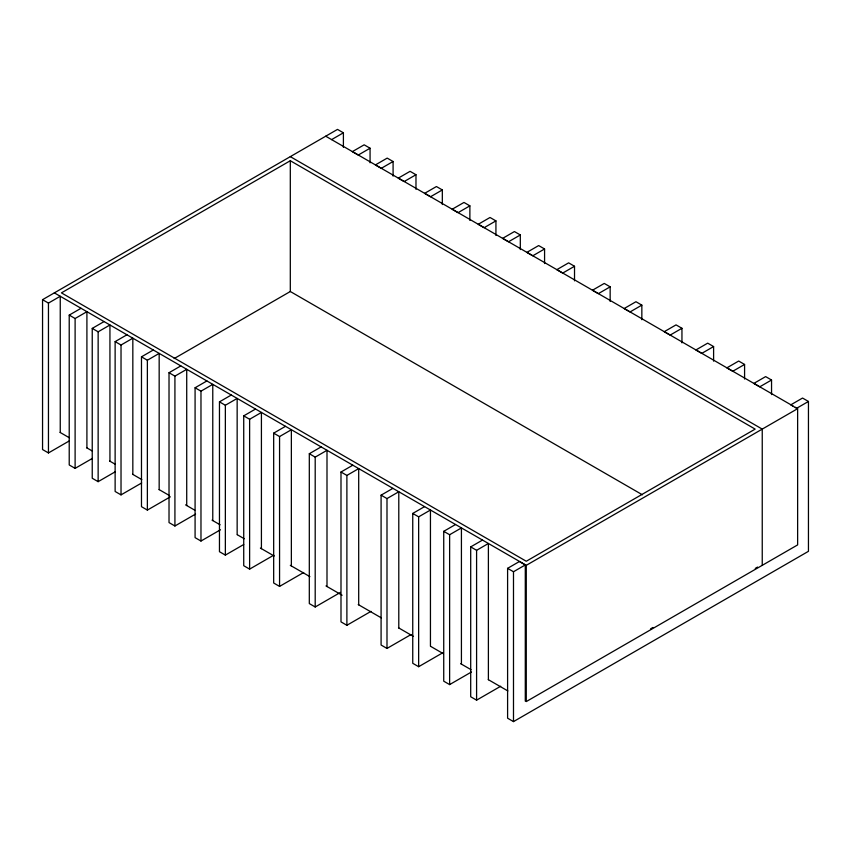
<?xml version="1.0" encoding="UTF-8"?>
<svg xmlns="http://www.w3.org/2000/svg" width="851" height="851" viewBox="0 0 851 851"><rect width="100%" height="100%" fill="white"/><g stroke="black" fill="none" stroke-linecap="round" stroke-linejoin="round"><path stroke-width="1.28" d="M69.112 441.02L48.454 452.945L42.55 449.541L42.55 299.68L337.507 129.395L343.4 132.799L343.4 147.393M290.308 160.733L61.432 292.872L526.269 561.245L755.156 429.106L290.308 160.733L290.308 291.51L642.399 494.793M42.55 299.68L48.454 303.094L60.251 296.276L60.251 432.51M331.603 139.617L343.4 132.799M92.323 458.434L75.111 468.369L69.218 464.965L69.218 315.104L81.015 308.296M69.218 315.104L75.111 318.508L86.908 311.7L86.908 447.934M370.068 148.223L358.271 155.031L352.367 151.627L364.164 144.819L370.068 148.223L370.068 162.807M115.353 471.72L98.142 481.666L92.238 478.251L92.238 328.401L104.035 321.582M92.238 328.401L98.142 331.805L109.939 324.997L109.939 461.231M393.088 161.509L381.291 168.328L375.397 164.924L387.194 158.105L393.088 161.509L393.088 176.104M141.681 482.953L121.023 494.878L115.13 491.474L115.13 341.613L126.927 334.805M115.13 341.613L121.023 345.017L132.83 338.209L132.83 474.443M415.979 174.732L404.182 181.54L398.279 178.136L410.086 171.328L415.979 174.732L415.979 189.316M170.328 496.835L147.372 510.089L141.479 506.685L141.479 356.824L153.276 350.016M141.479 356.824L147.372 360.228L159.169 353.42L159.169 489.655M442.329 189.943L430.532 196.751L424.628 193.347L436.425 186.539L442.329 189.943L442.329 204.527M174.147 358.579L290.308 291.51M195.581 514.068L174.923 525.992L169.019 522.588L169.019 372.727L180.816 365.919M169.019 372.727L174.923 376.131L186.72 369.323L186.72 505.558M469.88 205.846L458.072 212.654L452.179 209.25L463.976 202.442L469.88 205.846L469.88 220.43M220.483 529.769L200.974 541.034L195.081 537.63L195.081 387.769L206.878 380.961M195.081 387.769L200.974 391.173L212.771 384.365L212.771 520.599M495.931 220.888L484.134 227.696L478.23 224.292L490.027 217.484L495.931 220.888L495.931 235.472M243.726 544.512L225.355 555.107L219.462 551.703L219.462 401.853L231.259 395.034M219.462 401.853L225.355 405.257L237.152 398.438L237.152 534.673M520.312 234.961L508.515 241.78L502.611 238.376L514.419 231.557L520.312 234.961L520.312 249.556M273.724 555.203L249.62 569.117L243.726 565.713L243.726 415.862L255.523 409.044M243.726 415.862L249.62 419.266L261.417 412.448L261.417 548.682M544.576 248.971L532.779 255.789L526.875 252.375L538.672 245.567L544.576 248.971L544.576 263.565M303.669 572.5L279.564 586.413L273.671 582.999L273.671 433.148L285.468 426.33M273.671 433.148L279.564 436.552L291.361 429.744L291.361 565.979M574.521 266.267L562.724 273.075L556.82 269.671L568.628 262.853L574.521 266.267L574.521 280.851M340.453 592.402L315.2 606.986L309.307 603.582L309.307 453.721L321.104 446.913M309.307 453.721L315.2 457.125L326.997 450.317L326.997 586.552M610.156 286.84L598.359 293.648L592.456 290.244L604.263 283.426L610.156 286.84L610.156 301.424M370.993 611.369L346.889 625.283L340.996 621.879L340.996 472.018L352.793 465.21M340.996 472.018L346.889 475.422L358.696 468.614L358.696 604.848M641.845 305.137L630.048 311.945L624.155 308.541L635.952 301.722L641.845 305.137L641.845 319.721M411.097 634.516L386.992 648.43L381.088 645.026L381.088 495.165L392.885 488.357M381.088 495.165L386.992 498.569L398.789 491.761L398.789 627.995M681.949 328.284L670.152 335.092L664.248 331.688L676.045 324.88L681.949 328.284L681.949 342.868M442.743 652.791L418.649 666.705L412.746 663.301L412.746 513.44L424.543 506.632M412.746 513.44L418.649 516.844L430.446 510.036L430.446 646.271M713.606 346.559L701.798 353.367L695.905 349.963L707.702 343.155L713.606 346.559L713.606 361.143M471.433 672.003L449.626 684.598L443.733 681.183L443.733 531.332L455.53 524.514M443.733 531.332L449.626 534.736L461.423 527.928L461.423 664.163M744.582 364.451L732.785 371.259L726.882 367.855L738.689 361.037L744.582 364.451L744.582 379.035M500.696 686.246L476.592 700.16L470.699 696.756L470.699 546.895L482.496 540.087M470.699 546.895L476.592 550.31L488.389 543.491L488.389 679.726M771.549 380.014L759.752 386.822L753.848 383.418L765.645 376.61L771.549 380.014L771.549 394.598M808.45 401.459L796.653 408.267L790.749 404.863L802.546 398.055L808.45 401.459L808.45 551.32L513.493 721.605L507.6 718.201L507.6 568.34L519.397 561.532L525.29 564.936L525.29 701.171M507.6 568.34L513.493 571.744L525.29 564.936M526.269 565.341L797.632 408.671L797.632 544.906L526.269 701.575L526.269 565.341L54.347 292.872M650.621 628.815L652.919 627.485M755.262 568.404L757.56 567.074M325.71 136.203L793.026 406.012M795.334 407.342L797.632 408.671M290.308 156.637L762.241 429.106L762.241 565.341M60.102 432.425L69.314 437.744M86.579 447.711L92.334 451.041M109.598 461.008L115.353 464.327M132.618 474.294L141.83 479.613M159.094 489.58L169.455 495.559M185.571 504.866L194.773 510.185M212.037 520.152L220.101 524.801M237.365 534.768L244.269 538.757M260.385 548.065L274.192 556.033M290.308 565.341L309.881 576.638M325.997 585.935L342.113 595.243M358.218 604.55L381.248 617.837M398.513 627.804L413.469 636.442M430.734 646.409L443.403 653.728M460.668 663.695L471.029 669.673M488.293 679.641L507.856 690.938M513.493 571.744L513.493 721.605M476.592 550.31L476.592 700.16M449.626 534.736L449.626 684.598M418.649 516.844L418.649 666.705M386.992 498.569L386.992 648.43M346.889 475.422L346.889 625.283M315.2 457.125L315.2 606.986M279.564 436.552L279.564 586.413M249.62 419.266L249.62 569.117M225.355 405.257L225.355 555.107M200.974 391.173L200.974 541.034M174.923 376.131L174.923 525.992M147.372 360.228L147.372 510.089M121.023 345.017L121.023 494.878M98.142 331.805L98.142 481.666M75.111 318.508L75.111 468.369M48.454 303.094L48.454 452.945"/></g></svg>
